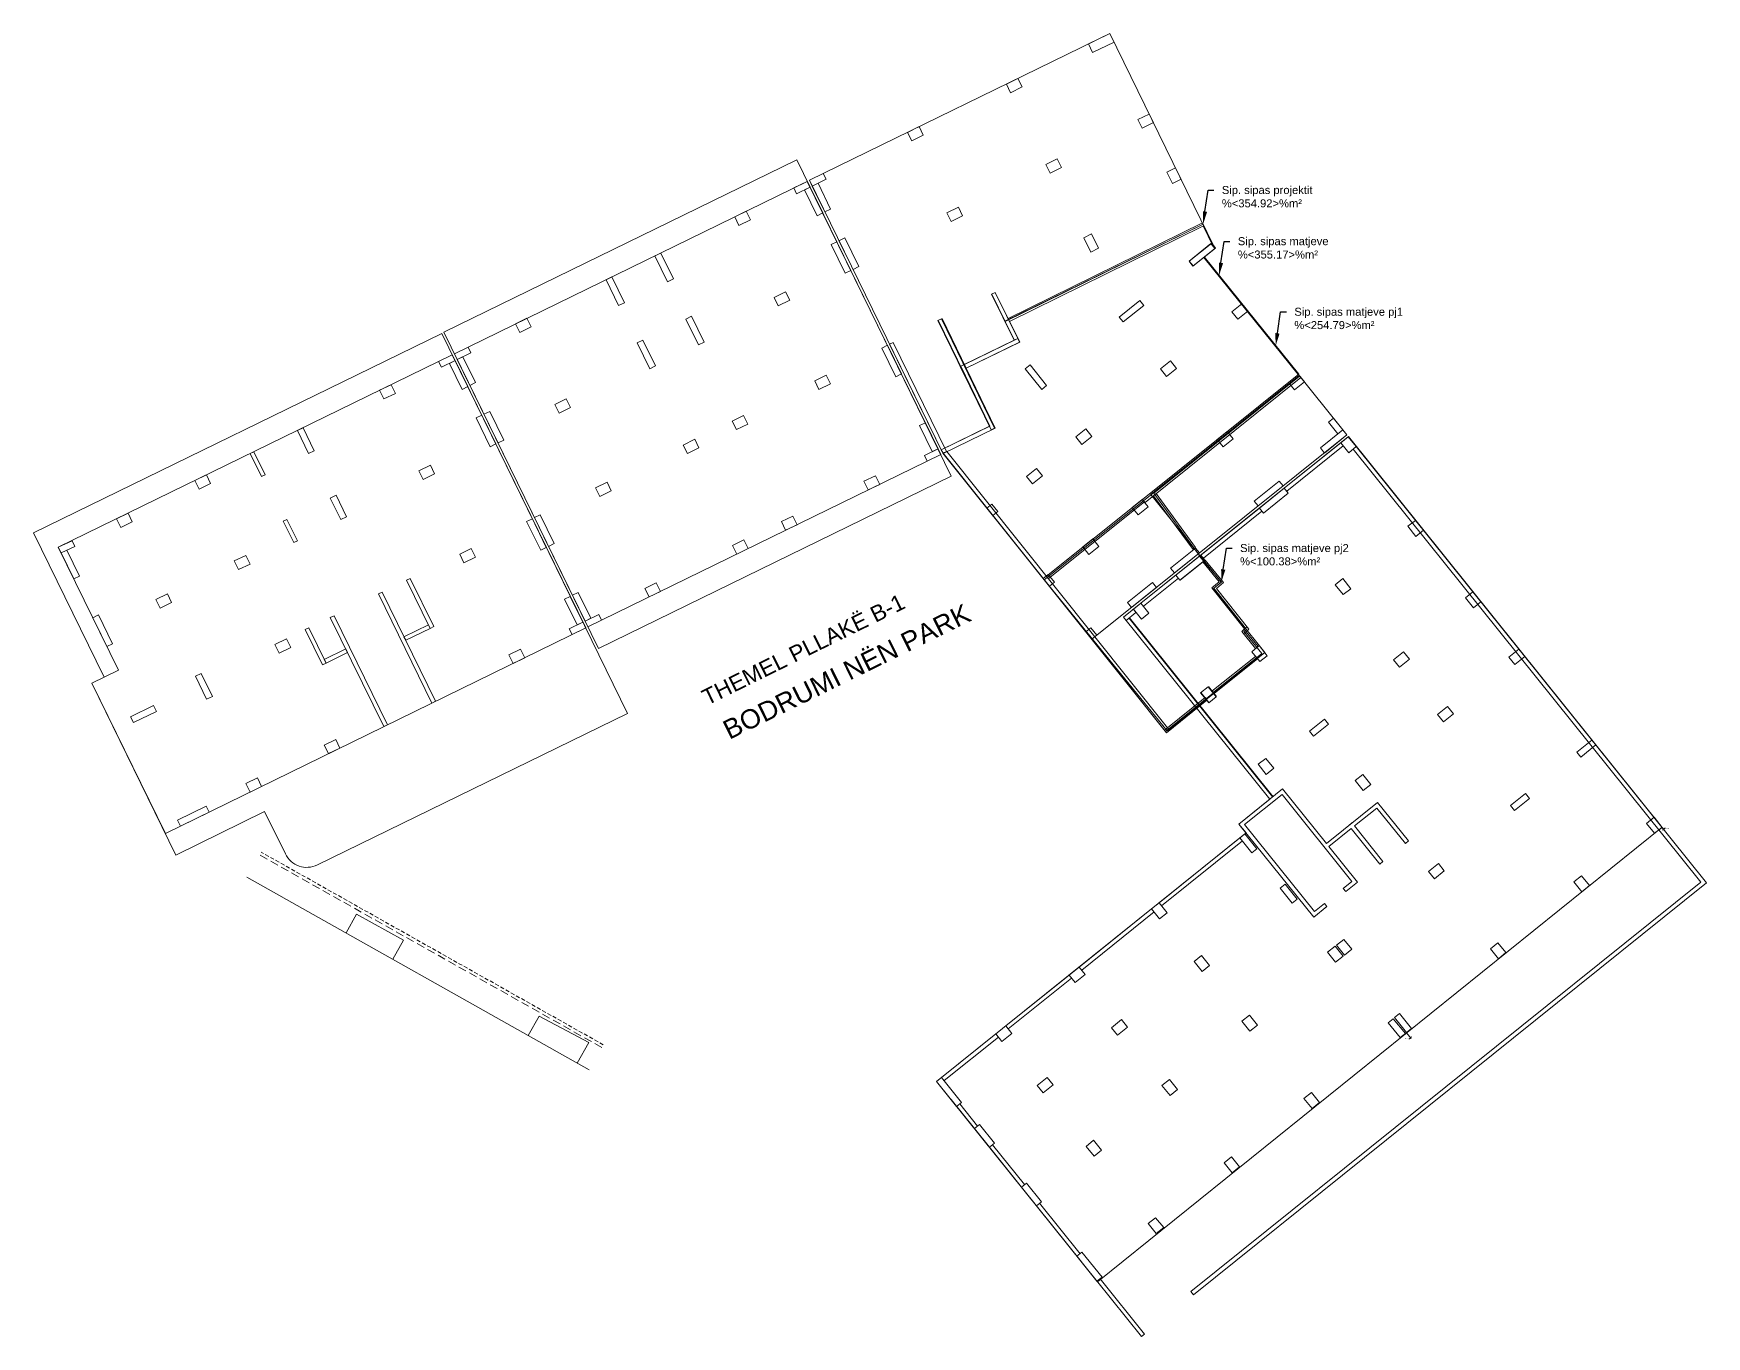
# Model space of a CAD drawing. Header units: metres. Extents: x 7511868 to 7511973, y 4692328 to 4692409.
import ezdxf
from ezdxf import colors
from ezdxf.entities.mleader import LeaderData, LeaderLine
from ezdxf.math import Vec2, Vec3

# ---------------------------------------------------------------- set-up
doc = ezdxf.new("R2010")
doc.units = ezdxf.units.M
doc.linetypes.add('DASHED', pattern=[0.75, 0.5, -0.25])
doc.linetypes.add('DASHED2', pattern=[0.375, 0.25, -0.125])
for name, color, linetype, lineweight in [('A - Bodrumi -2 Polyline_Pen_No__75', 6, 'Continuous', 0), ('A - objekti 1 gjendja faktike_Pen_No__1', 7, 'Continuous', 0), ('A - objekti 1 gjendja faktike_Pen_No__7', 7, 'Continuous', 0), ('A - Perdhesa Polyine_Pen_No__6', 5, 'Continuous', 0), ('A - Shtyllat_Pen_No__1', 7, 'Continuous', 0), ('ndarja sipas more', 3, 'Continuous', 0), ('objekti -xeni muri', 4, 'Continuous', 0), ('shtesa 100', 4, 'Continuous', 0), ('shtyllat', 210, 'Continuous', 0), ('shytllat', 5, 'Continuous', 0), ('siperfaqia matjet', 1, 'Continuous', 0), ('Structural - Bearing_Pen_No__27', 7, 'Continuous', 0)]:
    doc.layers.add(name, color=color, linetype=linetype, lineweight=lineweight)
for name, color, linetype, lineweight, true_color in [('A - objekti 1 gjendja faktike_Pen_No__3', 7, 'Continuous', 0, 0xff6600), ('A - objekti 1 gjendja faktike_Pen_No__8', 7, 'Continuous', 0, 0xa80f02), ('lifti', 7, 'Continuous', 0, 0x684066), ('muri', 7, 'Continuous', 0, 0xff6600), ('objekti -xeni', 7, 'Continuous', 0, 0xa80f02), ('objekti xeni terasa', 7, 'Continuous', 0, 0x684066)]:
    doc.layers.add(name, color=color, linetype=linetype, lineweight=lineweight, true_color=true_color)
doc.styles.add('GENERATED_STYLE_1', font='arial.ttf')
doc.styles.get("Standard").update_dxf_attribs({"font": 'arial.ttf'})

msp = doc.modelspace()

# ---------------------------------------------------------------- hatches: boundary and pattern name
at = {"layer": 'A - objekti 1 gjendja faktike_Pen_No__1', "linetype": 'Continuous', "lineweight": 13}
for points in [[(7511970.22, 4692359.48), (7511970.23, 4692359.47), (7511970.26, 4692359.5)], [(7511970.29, 4692359.54), (7511970.26, 4692359.5), (7511970.3, 4692359.53)], [(7511954.41, 4692346.44), (7511954.42, 4692346.43), (7511954.45, 4692346.46)], [(7511954.48, 4692346.5), (7511954.45, 4692346.47), (7511954.49, 4692346.49)]]:
    msp.add_hatch(color=7, dxfattribs=at).paths.add_polyline_path(points)

# ---------------------------------------------------------------- linework, layer by layer
at = {"layer": 'A - Bodrumi -2 Polyline_Pen_No__75', "color": 6, "linetype": 'Continuous'}
msp.add_lwpolyline([(7511903.69, 4692370.8), (7511925.74, 4692381.58), (7511916.08, 4692401.35), (7511894.03, 4692390.57)], close=True, dxfattribs=at)
msp.add_lwpolyline([(7511905.51, 4692366.74), (7511886.12, 4692357.27, -0.414214), (7511884.12, 4692357.96), (7511882.82, 4692360.61), (7511877.27, 4692357.89), (7511872.03, 4692368.63), (7511872.79, 4692369), (7511868.38, 4692378.03), (7511893.89, 4692390.5)], format="xyb", close=True, dxfattribs=at)
at = {"layer": 'A - objekti 1 gjendja faktike_Pen_No__1', "color": 7, "linetype": 'Continuous', "lineweight": 13}
for p, q in [((7511950.57, 4692384.05), (7511937.59, 4692373.63)), ((7511950.57, 4692384.05), (7511970.16, 4692359.62)), ((7511936.5, 4692372.76), (7511937.59, 4692373.63)), ((7511937.59, 4692373.63), (7511937.59, 4692373.63)), ((7511945.64, 4692361.38), (7511936.5, 4692372.76)), ((7511943.72, 4692359.83), (7511945.64, 4692361.38)), ((7511970.16, 4692359.63), (7511934.88, 4692331.21)), ((7511944.16, 4692359.28), (7511943.72, 4692359.83)), ((7511970.16, 4692359.62), (7511970.16, 4692359.62)), ((7511970.16, 4692359.62), (7511970.16, 4692359.62)), ((7511970.16, 4692359.62), (7511970.16, 4692359.62)), ((7511970.17, 4692359.61), (7511970.29, 4692359.47)), ((7511970.17, 4692359.61), (7511970.29, 4692359.47)), ((7511924.82, 4692343.74), (7511944.16, 4692359.28)), ((7511970.22, 4692359.47), (7511970.19, 4692359.45)), ((7511970.26, 4692359.5), (7511970.26, 4692359.5)), ((7511970.29, 4692359.53), (7511970.33, 4692359.56)), ((7511970.33, 4692359.56), (7511970.37, 4692359.56)), ((7511954.19, 4692346.79), (7511954.19, 4692346.79)), ((7511954.19, 4692346.79), (7511954.19, 4692346.79)), ((7511954.19, 4692346.79), (7511954.19, 4692346.79)), ((7511954.2, 4692346.78), (7511954.48, 4692346.43)), ((7511954.2, 4692346.78), (7511954.48, 4692346.43)), ((7511954.38, 4692346.41), (7511954.33, 4692346.41)), ((7511954.41, 4692346.44), (7511954.38, 4692346.41)), ((7511954.45, 4692346.46), (7511954.45, 4692346.46)), ((7511954.49, 4692346.5), (7511954.52, 4692346.52)), ((7511934.88, 4692331.21), (7511924.82, 4692343.74))]:
    msp.add_line(p, q, dxfattribs=at)
at = {"layer": 'A - objekti 1 gjendja faktike_Pen_No__7', "color": 7, "linetype": 'Continuous', "lineweight": 35}
for p, q in [((7511950.78, 4692359.9), (7511950.59, 4692359.74)), ((7511950.39, 4692355.61), (7511950.42, 4692355.63)), ((7511950.39, 4692355.61), (7511950.42, 4692355.63))]:
    msp.add_line(p, q, dxfattribs=at)
at = {"layer": 'A - objekti 1 gjendja faktike_Pen_No__8', "color": 14, "linetype": 'Continuous', "lineweight": 35, "true_color": 0xa80f02}
msp.add_line((7511945.84, 4692361.53), (7511936.85, 4692372.72), dxfattribs=at)
at = {"layer": 'A - objekti 1 gjendja faktike_Pen_No__8', "color": 14, "linetype": 'Continuous', "true_color": 0xa80f02, "flags": 128}
for points in [[(7511950.08, 4692383.66), (7511946.55, 4692380.83)], [(7511946.71, 4692380.64), (7511950.24, 4692383.47)], [(7511945, 4692379.58), (7511941.34, 4692376.64)], [(7511941.5, 4692376.45), (7511945.15, 4692379.38)], [(7511939.78, 4692375.39), (7511937.59, 4692373.63)], [(7511937.75, 4692373.44), (7511939.94, 4692375.19)], [(7511936.5, 4692372.76), (7511945.64, 4692361.38)], [(7511943.78, 4692358.96), (7511938.73, 4692354.91)], [(7511938.88, 4692354.71), (7511943.93, 4692358.77)], [(7511938.26, 4692354.53), (7511933.73, 4692350.89)], [(7511933.89, 4692350.7), (7511938.42, 4692354.34)], [(7511933.11, 4692350.39), (7511929.15, 4692347.21)], [(7511929.3, 4692347.02), (7511933.26, 4692350.2)], [(7511928.52, 4692346.71), (7511925.13, 4692343.99)], [(7511925.29, 4692343.79), (7511928.68, 4692346.51)], [(7511925.73, 4692342.61), (7511927.19, 4692340.79)], [(7511926.27, 4692342.33), (7511927.38, 4692340.95)], [(7511930.31, 4692337.3), (7511928.32, 4692339.78)], [(7511928.12, 4692339.62), (7511930.12, 4692337.14)], [(7511931.06, 4692335.97), (7511933.87, 4692332.46)], [(7511933.79, 4692332.97), (7511931.25, 4692336.13)], [(7511934.81, 4692331.29), (7511937.62, 4692327.79), (7511937.82, 4692327.95), (7511935.04, 4692331.41)]]:
    msp.add_lwpolyline(points, dxfattribs=at)
for points in [[(7511950.58, 4692383.04), (7511951.05, 4692383.42), (7511950.55, 4692384.04), (7511950.08, 4692383.66)], [(7511945, 4692379.58), (7511945.25, 4692379.27), (7511946.8, 4692380.52), (7511946.55, 4692380.83)], [(7511954.75, 4692378.81), (7511954.28, 4692378.44), (7511954.78, 4692377.81), (7511955.25, 4692378.19)], [(7511939.78, 4692375.39), (7511940.03, 4692375.08), (7511941.59, 4692376.33), (7511941.34, 4692376.64)], [(7511949.74, 4692374.79), (7511950.24, 4692374.17), (7511950.71, 4692374.54), (7511950.21, 4692375.17)], [(7511958.34, 4692374.34), (7511957.87, 4692373.96), (7511958.37, 4692373.34), (7511958.84, 4692373.72)], [(7511936.66, 4692372.56), (7511937.28, 4692373.06), (7511937.13, 4692373.26), (7511936.5, 4692372.76)], [(7511937.59, 4692373.63), (7511937.13, 4692373.26), (7511937.63, 4692372.64), (7511938.09, 4692373.01)], [(7511945.49, 4692370.35), (7511944.99, 4692370.98), (7511944.52, 4692370.6), (7511945.02, 4692369.98)], [(7511953.38, 4692370.1), (7511953.76, 4692369.63), (7511954.38, 4692370.13), (7511954, 4692370.6)], [(7511960.59, 4692370.26), (7511960.97, 4692369.79), (7511961.59, 4692370.29), (7511961.22, 4692370.76)], [(7511941.83, 4692367.41), (7511942.29, 4692367.78), (7511941.79, 4692368.41), (7511941.32, 4692368.03)], [(7511956.13, 4692366.67), (7511956.51, 4692366.21), (7511957.13, 4692366.71), (7511956.75, 4692367.17)], [(7511948.13, 4692365.63), (7511948.38, 4692365.32), (7511949.32, 4692366.07), (7511949.07, 4692366.38)], [(7511964.84, 4692364.33), (7511965.09, 4692364.01), (7511966.03, 4692364.77), (7511965.78, 4692365.08)], [(7511945.42, 4692362.93), (7511945.89, 4692363.31), (7511945.39, 4692363.93), (7511944.92, 4692363.56)], [(7511951.46, 4692362.92), (7511950.99, 4692362.55), (7511951.49, 4692361.92), (7511951.96, 4692362.3)], [(7511949.18, 4692358.62), (7511952.38, 4692361.18), (7511954.32, 4692358.77), (7511954.13, 4692358.61), (7511952.34, 4692360.83), (7511950.94, 4692359.71), (7511952.72, 4692357.48), (7511952.53, 4692357.33), (7511950.74, 4692359.55), (7511949.34, 4692358.42), (7511951.12, 4692356.2), (7511950.39, 4692355.61), (7511950.23, 4692355.8), (7511950.77, 4692356.24), (7511946.41, 4692361.67), (7511944.07, 4692359.79), (7511948.43, 4692354.36), (7511949.06, 4692354.86), (7511949.22, 4692354.67), (7511948.39, 4692354.01), (7511943.72, 4692359.83), (7511946.45, 4692362.02)], [(7511960.69, 4692360.99), (7511960.94, 4692360.68), (7511961.88, 4692361.43), (7511961.63, 4692361.74)], [(7511969.66, 4692360.25), (7511969.19, 4692359.87), (7511969.69, 4692359.25), (7511970.16, 4692359.62)], [(7511944.53, 4692358.03), (7511944.84, 4692358.28), (7511944.09, 4692359.21), (7511943.78, 4692358.96)], [(7511955.56, 4692356.87), (7511955.93, 4692356.4), (7511956.55, 4692356.9), (7511956.18, 4692357.37)], [(7511965.12, 4692356.6), (7511964.65, 4692356.22), (7511965.15, 4692355.6), (7511965.62, 4692355.98)], [(7511947.05, 4692354.89), (7511947.36, 4692355.14), (7511946.61, 4692356.07), (7511946.3, 4692355.82)], [(7511938.76, 4692353.91), (7511938.26, 4692354.53), (7511938.73, 4692354.91), (7511939.23, 4692354.28)], [(7511950.28, 4692352.62), (7511949.81, 4692352.25), (7511950.31, 4692351.63), (7511950.78, 4692352)], [(7511959.9, 4692352.41), (7511959.44, 4692352.03), (7511959.94, 4692351.41), (7511960.4, 4692351.79)], [(7511941.88, 4692350.99), (7511941.41, 4692350.61), (7511940.91, 4692351.23), (7511941.38, 4692351.61)], [(7511949.73, 4692352.19), (7511949.26, 4692351.81), (7511949.76, 4692351.19), (7511950.23, 4692351.56)], [(7511949.73, 4692352.19), (7511949.26, 4692351.81), (7511949.76, 4692351.19), (7511950.23, 4692351.56)], [(7511933.11, 4692350.39), (7511933.73, 4692350.89), (7511934.11, 4692350.42), (7511933.48, 4692349.92)], [(7511929.52, 4692346.74), (7511929.15, 4692347.21), (7511928.52, 4692346.71), (7511928.9, 4692346.24)], [(7511935.75, 4692347.09), (7511936.13, 4692346.63), (7511936.75, 4692347.13), (7511936.38, 4692347.6)], [(7511944.4, 4692346.88), (7511944.87, 4692347.26), (7511944.37, 4692347.88), (7511943.9, 4692347.51)], [(7511953.8, 4692346.48), (7511954.12, 4692346.73), (7511953.36, 4692347.66), (7511953.05, 4692347.41)], [(7511953.05, 4692347.41), (7511953.36, 4692347.66), (7511954.12, 4692346.73), (7511953.8, 4692346.48)], [(7511954.19, 4692346.79), (7511954.5, 4692347.04), (7511953.75, 4692347.98), (7511953.44, 4692347.73)], [(7511926.07, 4692342.18), (7511926.38, 4692342.43), (7511925.13, 4692343.99), (7511924.82, 4692343.74)], [(7511931.73, 4692343.99), (7511932.11, 4692343.52), (7511931.48, 4692343.02), (7511931.11, 4692343.49)], [(7511938.9, 4692343.49), (7511939.37, 4692343.87), (7511939.87, 4692343.24), (7511939.41, 4692342.87)], [(7511947.78, 4692342.67), (7511948.29, 4692342.05), (7511948.75, 4692342.42), (7511948.25, 4692343.05)], [(7511928.12, 4692339.62), (7511927.18, 4692340.79), (7511927.5, 4692341.04), (7511928.44, 4692339.87)], [(7511934.66, 4692339.06), (7511934.16, 4692339.68), (7511934.63, 4692340.06), (7511935.13, 4692339.44)], [(7511943.26, 4692339.03), (7511943.76, 4692338.41), (7511943.29, 4692338.03), (7511942.79, 4692338.66)], [(7511930.12, 4692337.14), (7511930.43, 4692337.39), (7511931.37, 4692336.22), (7511931.06, 4692335.97)], [(7511938.51, 4692335.22), (7511939.02, 4692334.6), (7511938.55, 4692334.23), (7511938.05, 4692334.85)], [(7511934.84, 4692331.25), (7511935.16, 4692331.5), (7511933.9, 4692333.06), (7511933.59, 4692332.81)], [(7511933.59, 4692332.81), (7511933.9, 4692333.06), (7511935.16, 4692331.5), (7511934.84, 4692331.25)]]:
    msp.add_lwpolyline(points, close=True, dxfattribs=at)
at = {"layer": 'A - objekti 1 gjendja faktike_Pen_No__8', "color": 14, "linetype": 'Continuous', "true_color": 0xa80f02}
msp.add_lwpolyline([(7511940.88, 4692330.4), (7511972.94, 4692356.16), (7511951.05, 4692383.42), (7511950.86, 4692383.26), (7511972.59, 4692356.2), (7511940.72, 4692330.6)], close=True, dxfattribs=at)
at = {"layer": 'A - Perdhesa Polyine_Pen_No__6', "color": 5, "linetype": 'Continuous'}
for points in [[(7511916.88, 4692400.07), (7511925.22, 4692383), (7511934.52, 4692371.38), (7511950.46, 4692384.15), (7511941.55, 4692395.27), (7511942.22, 4692395.81), (7511935.65, 4692409.25)], [(7511903.03, 4692372.15), (7511925.09, 4692382.93), (7511916.74, 4692400), (7511894.69, 4692389.22)], [(7511902.89, 4692372.09), (7511876.62, 4692359.24), (7511872.03, 4692368.63), (7511873.69, 4692369.44), (7511869.93, 4692377.13), (7511894.55, 4692389.16)]]:
    msp.add_lwpolyline(points, close=True, dxfattribs=at)
at = {"layer": 'A - Shtyllat_Pen_No__1', "color": 7, "linetype": 'Continuous', "flags": 128}
for points in [[(7511934.57, 4692408.05), (7511934.31, 4692408.59), (7511935.65, 4692409.25), (7511935.92, 4692408.71)], [(7511929.19, 4692406.08), (7511929.45, 4692405.54), (7511930.17, 4692405.9), (7511929.9, 4692406.43)], [(7511937.39, 4692403.86), (7511937.66, 4692403.32), (7511938.38, 4692403.67), (7511938.11, 4692404.21)], [(7511923.01, 4692403.06), (7511923.27, 4692402.53), (7511923.99, 4692402.88), (7511923.73, 4692403.42)], [(7511917.73, 4692400.49), (7511917.91, 4692400.13), (7511917.05, 4692399.71), (7511916.88, 4692400.07)], [(7511931.64, 4692401.05), (7511931.91, 4692400.51), (7511932.63, 4692400.86), (7511932.36, 4692401.4)], [(7511939.76, 4692400.84), (7511939.22, 4692400.58), (7511939.57, 4692399.86), (7511940.11, 4692400.13)], [(7511915.89, 4692399.59), (7511916.06, 4692399.23), (7511916.92, 4692399.64), (7511916.74, 4692400)], [(7511917.35, 4692397.85), (7511917.71, 4692398.03), (7511916.92, 4692399.64), (7511916.56, 4692399.47)], [(7511918.2, 4692398.27), (7511917.84, 4692398.09), (7511917.05, 4692399.71), (7511917.41, 4692399.88)], [(7511925.47, 4692398.03), (7511925.73, 4692397.49), (7511926.45, 4692397.85), (7511926.19, 4692398.38)], [(7511912.21, 4692397.78), (7511912.47, 4692397.25), (7511913.19, 4692397.6), (7511912.92, 4692398.14)], [(7511919.11, 4692394.26), (7511919.46, 4692394.43), (7511918.59, 4692396.23), (7511918.23, 4692396.05)], [(7511919.96, 4692394.67), (7511919.6, 4692394.5), (7511918.72, 4692396.29), (7511919.08, 4692396.47)], [(7511934.51, 4692396.72), (7511934.02, 4692396.48), (7511934.46, 4692395.58), (7511934.95, 4692395.82)], [(7511908.37, 4692393.91), (7511908.01, 4692393.73), (7511907.22, 4692395.35), (7511907.58, 4692395.52)], [(7511942.22, 4692395.81), (7511941.97, 4692396.12), (7511940.61, 4692395.02), (7511940.86, 4692394.71)], [(7511905.31, 4692392.41), (7511904.95, 4692392.24), (7511904.16, 4692393.85), (7511904.52, 4692394.03)], [(7511914.66, 4692392.75), (7511914.93, 4692392.21), (7511915.65, 4692392.57), (7511915.38, 4692393.1)], [(7511929.67, 4692390.07), (7511929.89, 4692390.18), (7511928.49, 4692393.05), (7511928.26, 4692392.94)], [(7511937.77, 4692392.24), (7511937.52, 4692392.55), (7511936.23, 4692391.52), (7511936.48, 4692391.21)], [(7511944.27, 4692391.88), (7511943.9, 4692392.34), (7511943.27, 4692391.84), (7511943.65, 4692391.38)], [(7511898.5, 4692391.09), (7511898.77, 4692390.55), (7511899.49, 4692390.9), (7511899.22, 4692391.44)], [(7511910.3, 4692389.95), (7511909.94, 4692389.78), (7511909.15, 4692391.39), (7511909.51, 4692391.57)], [(7511928.23, 4692384.47), (7511928.45, 4692384.58), (7511925.12, 4692391.41), (7511924.89, 4692391.3)], [(7511907.25, 4692388.46), (7511906.89, 4692388.28), (7511906.1, 4692389.9), (7511906.46, 4692390.08)], [(7511925.22, 4692383), (7511925.44, 4692383.11), (7511922.11, 4692389.93), (7511921.88, 4692389.83)], [(7511930, 4692389.95), (7511929.89, 4692390.18), (7511926.52, 4692388.53), (7511926.63, 4692388.31)], [(7511893.7, 4692388.74), (7511893.87, 4692388.38), (7511894.73, 4692388.8), (7511894.55, 4692389.16)], [(7511895.54, 4692389.64), (7511895.71, 4692389.28), (7511894.86, 4692388.86), (7511894.69, 4692389.22)], [(7511896.01, 4692387.42), (7511895.65, 4692387.25), (7511894.86, 4692388.86), (7511895.22, 4692389.04)], [(7511922.27, 4692387.79), (7511922.63, 4692387.96), (7511921.75, 4692389.76), (7511921.39, 4692389.58)], [(7511895.16, 4692387), (7511895.52, 4692387.18), (7511894.73, 4692388.8), (7511894.37, 4692388.62)], [(7511917.21, 4692387.54), (7511917.47, 4692387), (7511918.19, 4692387.35), (7511917.93, 4692387.89)], [(7511931.39, 4692387), (7511931.7, 4692387.25), (7511930.67, 4692388.54), (7511930.36, 4692388.29)], [(7511939.82, 4692388.31), (7511939.45, 4692388.78), (7511938.82, 4692388.28), (7511939.2, 4692387.81)], [(7511947.81, 4692387.47), (7511947.43, 4692387.93), (7511946.81, 4692387.43), (7511947.18, 4692386.97)], [(7511890.01, 4692386.94), (7511890.28, 4692386.4), (7511891, 4692386.75), (7511890.73, 4692387.29)], [(7511900.96, 4692386.06), (7511901.23, 4692385.52), (7511901.94, 4692385.87), (7511901.68, 4692386.41)], [(7511896.91, 4692383.41), (7511897.27, 4692383.59), (7511896.39, 4692385.38), (7511896.04, 4692385.21)], [(7511897.77, 4692383.83), (7511897.41, 4692383.65), (7511896.53, 4692385.45), (7511896.89, 4692385.62)], [(7511912.04, 4692385.02), (7511912.31, 4692384.48), (7511913.03, 4692384.83), (7511912.76, 4692385.37)], [(7511923.76, 4692384.73), (7511924.12, 4692384.91), (7511924.91, 4692383.29), (7511924.55, 4692383.11)], [(7511949.31, 4692384.95), (7511949.62, 4692385.2), (7511950.21, 4692384.46), (7511949.9, 4692384.21)], [(7511885.57, 4692382.99), (7511885.93, 4692383.16), (7511885.23, 4692384.6), (7511884.87, 4692384.43)], [(7511908.99, 4692383.52), (7511909.25, 4692382.99), (7511909.97, 4692383.34), (7511909.71, 4692383.88)], [(7511934.52, 4692384.06), (7511934.14, 4692384.53), (7511933.52, 4692384.03), (7511933.89, 4692383.56)], [(7511943.36, 4692383.9), (7511942.98, 4692384.37), (7511942.36, 4692383.87), (7511942.73, 4692383.4)], [(7511950.21, 4692384.46), (7511950.46, 4692384.15), (7511949.06, 4692383.02), (7511948.81, 4692383.34)], [(7511882.63, 4692381.55), (7511882.85, 4692381.66), (7511882.15, 4692383.1), (7511881.93, 4692382.99)], [(7511924.23, 4692382.51), (7511924.06, 4692382.87), (7511924.91, 4692383.29), (7511925.09, 4692382.93)], [(7511878.47, 4692381.3), (7511878.73, 4692380.76), (7511879.45, 4692381.11), (7511879.19, 4692381.65)], [(7511892.47, 4692381.91), (7511892.74, 4692381.37), (7511893.45, 4692381.72), (7511893.19, 4692382.26)], [(7511920.28, 4692381.25), (7511920.55, 4692380.71), (7511921.27, 4692381.06), (7511921, 4692381.6)], [(7511931.43, 4692381.59), (7511931.06, 4692382.06), (7511930.43, 4692381.56), (7511930.81, 4692381.09)], [(7511903.51, 4692380.85), (7511903.77, 4692380.31), (7511904.49, 4692380.66), (7511904.23, 4692381.2)], [(7511946.23, 4692381.27), (7511946.48, 4692380.96), (7511944.92, 4692379.71), (7511944.67, 4692380.02)], [(7511887.59, 4692378.86), (7511887.95, 4692379.03), (7511887.29, 4692380.38), (7511886.93, 4692380.2)], [(7511928.65, 4692379.36), (7511928.27, 4692379.83), (7511927.96, 4692379.58), (7511928.33, 4692379.11)], [(7511938.05, 4692379.65), (7511937.67, 4692380.12), (7511937.05, 4692379.62), (7511937.42, 4692379.15)], [(7511873.57, 4692378.9), (7511873.84, 4692378.36), (7511874.55, 4692378.72), (7511874.29, 4692379.26)], [(7511884.65, 4692377.42), (7511884.87, 4692377.53), (7511884.22, 4692378.87), (7511883.99, 4692378.76)], [(7511900.08, 4692376.94), (7511900.43, 4692377.12), (7511899.56, 4692378.91), (7511899.2, 4692378.74)], [(7511900.93, 4692377.36), (7511900.57, 4692377.18), (7511899.69, 4692378.98), (7511900.05, 4692379.16)], [(7511915.12, 4692378.73), (7511915.38, 4692378.19), (7511916.1, 4692378.54), (7511915.84, 4692379.08)], [(7511869.93, 4692377.13), (7511870.11, 4692376.77), (7511870.96, 4692377.18), (7511870.79, 4692377.54)], [(7511912.06, 4692377.24), (7511912.33, 4692376.7), (7511913.05, 4692377.05), (7511912.78, 4692377.59)], [(7511934.97, 4692377.18), (7511934.59, 4692377.65), (7511933.97, 4692377.15), (7511934.34, 4692376.68)], [(7511870.9, 4692375.15), (7511871.26, 4692375.32), (7511870.47, 4692376.94), (7511870.11, 4692376.77)], [(7511880.93, 4692376.27), (7511881.19, 4692375.73), (7511881.91, 4692376.08), (7511881.65, 4692376.62)], [(7511895.02, 4692376.7), (7511895.28, 4692376.16), (7511896, 4692376.51), (7511895.74, 4692377.05)], [(7511941, 4692377.08), (7511941.25, 4692376.77), (7511939.69, 4692375.52), (7511939.44, 4692375.83)], [(7511932.18, 4692374.95), (7511931.8, 4692375.42), (7511931.49, 4692375.17), (7511931.87, 4692374.7)], [(7511893.28, 4692367.39), (7511893.51, 4692367.5), (7511890.17, 4692374.33), (7511889.94, 4692374.22)], [(7511893.17, 4692372.06), (7511893.39, 4692372.17), (7511891.92, 4692375.18), (7511891.7, 4692375.07)], [(7511902.42, 4692374.3), (7511902.06, 4692374.13), (7511902.85, 4692372.51), (7511903.21, 4692372.69)], [(7511906.58, 4692374.56), (7511906.85, 4692374.02), (7511907.57, 4692374.37), (7511907.3, 4692374.91)], [(7511938.31, 4692374.93), (7511938.56, 4692374.62), (7511937, 4692373.37), (7511936.75, 4692373.68)], [(7511876.03, 4692373.87), (7511876.29, 4692373.33), (7511877.01, 4692373.68), (7511876.75, 4692374.22)], [(7511901.57, 4692373.89), (7511901.93, 4692374.06), (7511902.72, 4692372.44), (7511902.36, 4692372.27)], [(7511872.96, 4692370.93), (7511873.32, 4692371.1), (7511872.44, 4692372.9), (7511872.08, 4692372.72)], [(7511890.27, 4692365.92), (7511890.5, 4692366.03), (7511887.16, 4692372.85), (7511886.93, 4692372.74)], [(7511891.53, 4692371.54), (7511891.64, 4692371.32), (7511893.17, 4692372.06), (7511893.06, 4692372.29)], [(7511902.04, 4692371.67), (7511901.86, 4692372.03), (7511902.72, 4692372.44), (7511902.89, 4692372.09)], [(7511903.88, 4692372.57), (7511903.71, 4692372.93), (7511902.85, 4692372.51), (7511903.03, 4692372.15)], [(7511883.47, 4692371.05), (7511883.74, 4692370.51), (7511884.46, 4692370.87), (7511884.19, 4692371.41)], [(7511886.44, 4692369.77), (7511886.66, 4692369.88), (7511885.59, 4692372.09), (7511885.36, 4692371.98)], [(7511934.83, 4692371.63), (7511934.46, 4692372.1), (7511934.15, 4692371.85), (7511934.52, 4692371.38)], [(7511886.55, 4692370.11), (7511886.66, 4692369.88), (7511888.01, 4692370.54), (7511887.9, 4692370.77)], [(7511898.09, 4692370.41), (7511898.36, 4692369.87), (7511899.08, 4692370.22), (7511898.81, 4692370.76)], [(7511878.86, 4692369.24), (7511878.5, 4692369.07), (7511879.2, 4692367.63), (7511879.56, 4692367.81)], [(7511874.44, 4692366.53), (7511874.62, 4692366.17), (7511876.06, 4692366.87), (7511875.88, 4692367.23)], [(7511886.55, 4692364.76), (7511886.81, 4692364.23), (7511887.53, 4692364.58), (7511887.27, 4692365.12)], [(7511881.65, 4692362.37), (7511881.92, 4692361.83), (7511882.63, 4692362.18), (7511882.37, 4692362.72)], [(7511877.38, 4692360.06), (7511877.56, 4692359.7), (7511879.35, 4692360.58), (7511879.18, 4692360.94)]]:
    msp.add_lwpolyline(points, close=True, dxfattribs=at)
at = {"layer": 'lifti', "flags": 128}
for points, elevation in [([(7511929.11, 4692391.23), (7511928.27, 4692392.94)], 621.21), ([(7511930.02, 4692389.95), (7511928.49, 4692393.05)], 621.21), ([(7511928.14, 4692384.7), (7511924.93, 4692391.32)], 622.7), ([(7511928.48, 4692384.58), (7511925.16, 4692391.43)], 622.7), ([(7511929.68, 4692390.07), (7511926.55, 4692388.55)], 621.21), ([(7511930.02, 4692389.95), (7511926.66, 4692388.32)], 621.21), ([(7511929.79, 4692389.84), (7511929.79, 4692389.84)], 621.21), ([(7511928.14, 4692384.7), (7511925.11, 4692383.21)], 622.7), ([(7511928.48, 4692384.58), (7511925.23, 4692382.99)], 622.7)]:
    msp.add_lwpolyline(points, dxfattribs=dict(at, elevation=elevation))
at = {"layer": 'muri', "flags": 128}
for points in [[(7511941.44, 4692397.41), (7511929.29, 4692391.43)], [(7511941.44, 4692397.41), (7511941.53, 4692397.23)], [(7511941.41, 4692397.17), (7511929.37, 4692391.25)], [(7511941.41, 4692397.17), (7511941.53, 4692397.23)], [(7511941.48, 4692397.21), (7511942.09, 4692395.97)], [(7511941.53, 4692397.23), (7511942.13, 4692395.99)], [(7511947.42, 4692387.92), (7511941.53, 4692395.24)], [(7511947.46, 4692387.95), (7511941.57, 4692395.27)], [(7511929.06, 4692391.32), (7511929.05, 4692391.32)], [(7511929.15, 4692391.14), (7511929.14, 4692391.14)], [(7511929.29, 4692391.43), (7511929.37, 4692391.25)], [(7511937.69, 4692380.12), (7511947.46, 4692387.95)], [(7511947.59, 4692387.73), (7511947.44, 4692387.93)], [(7511937.85, 4692379.92), (7511947.59, 4692387.73)], [(7511925.47, 4692383.11), (7511925.24, 4692383)], [(7511925.24, 4692383), (7511939.18, 4692365.53), (7511941.72, 4692367.57)], [(7511925.47, 4692383.11), (7511939.25, 4692365.84)], [(7511937.69, 4692380.12), (7511937.85, 4692379.92)], [(7511938.54, 4692380.48), (7511938.38, 4692380.35)], [(7511940.85, 4692376.98), (7511938.38, 4692380.35)], [(7511941, 4692377.11), (7511938.54, 4692380.48)], [(7511940.85, 4692376.98), (7511941, 4692377.11)], [(7511941.61, 4692376.33), (7511941.46, 4692376.21)], [(7511941.46, 4692376.21), (7511942.48, 4692374.96)], [(7511941.61, 4692376.33), (7511942.76, 4692374.93), (7511942.31, 4692374.56)], [(7511942.03, 4692374.59), (7511942.48, 4692374.96)], [(7511944.07, 4692372.02), (7511942.03, 4692374.59)], [(7511944.17, 4692371.84), (7511944.34, 4692372), (7511942.31, 4692374.56)], [(7511943.89, 4692371.87), (7511944.07, 4692372.02)], [(7511944.76, 4692370.79), (7511943.89, 4692371.87)], [(7511944.17, 4692371.84), (7511944.01, 4692371.72)], [(7511944.17, 4692371.84), (7511944.04, 4692372)], [(7511944.07, 4692372.02), (7511944.22, 4692372.15)], [(7511944.92, 4692370.92), (7511944.17, 4692371.84)], [(7511944.76, 4692370.31), (7511942.03, 4692368.14)], [(7511944.88, 4692370.16), (7511942.16, 4692367.98)], [(7511944.92, 4692370.92), (7511944.76, 4692370.79)], [(7511944.88, 4692370.16), (7511944.76, 4692370.31)], [(7511942.16, 4692367.98), (7511942.03, 4692368.14)], [(7511941.6, 4692367.73), (7511939.25, 4692365.84)], [(7511941.72, 4692367.57), (7511941.6, 4692367.73)], [(7511939.25, 4692365.84), (7511939.06, 4692365.69)], [(7511939.25, 4692365.84), (7511939.38, 4692365.69)]]:
    msp.add_lwpolyline(points, dxfattribs=at)
at = {"layer": 'ndarja sipas more', "linetype": 'Continuous', "flags": 128}
msp.add_lwpolyline([(7511925.22, 4692383), (7511931.57, 4692375.07), (7511939.24, 4692365.66), (7511945.34, 4692370.54), (7511942.13, 4692374.55), (7511942.61, 4692374.94), (7511938.21, 4692380.42), (7511947.49, 4692387.86), (7511941.55, 4692395.27), (7511942.22, 4692395.81), (7511941.48, 4692397.32), (7511929.08, 4692391.26), (7511929.67, 4692390.07), (7511926.3, 4692388.42), (7511928.12, 4692384.69), (7511925.11, 4692383.22)], close=True, dxfattribs=at)
at = {"layer": 'objekti -xeni', "elevation": 625.51, "flags": 128}
msp.add_lwpolyline([(7511903.11, 4692344.46), (7511881.72, 4692356.51)], dxfattribs=at)
at = {"layer": 'objekti -xeni muri', "color": 4, "linetype": 'DASHED2', "elevation": 625.51, "flags": 128}
msp.add_lwpolyline([(7511903.99, 4692346.03), (7511882.61, 4692358.07)], dxfattribs=at)
at = {"layer": 'objekti xeni terasa', "linetype": 'DASHED', "elevation": 625.51, "flags": 128}
msp.add_lwpolyline([(7511903.9, 4692345.86), (7511882.51, 4692357.9)], dxfattribs=at)
at = {"layer": 'objekti xeni terasa', "flags": 128}
for points, elevation in [([(7511888.57, 4692354.19), (7511887.91, 4692353.02)], 625.04), ([(7511891.5, 4692352.57), (7511888.57, 4692354.19)], 625.05), ([(7511891.5, 4692352.57), (7511890.83, 4692351.38)], 625.05), ([(7511899.98, 4692347.82), (7511899.3, 4692346.61)], 625.03), ([(7511903.08, 4692346.17), (7511899.98, 4692347.82)], 625.03), ([(7511903.08, 4692346.17), (7511902.36, 4692344.89)], 625.03)]:
    msp.add_lwpolyline(points, dxfattribs=dict(at, elevation=elevation))
at = {"layer": 'shtesa 100', "flags": 128}
for points in [[(7511937.69, 4692380.12), (7511931.68, 4692375.33)], [(7511937.81, 4692379.96), (7511931.81, 4692375.17)]]:
    msp.add_lwpolyline(points, dxfattribs=at)
at = {"layer": 'shtyllat', "elevation": 622.17, "flags": 128}
for points in [[(7511940.6, 4692395.01), (7511942.02, 4692396.13)], [(7511940.84, 4692394.7), (7511942.26, 4692395.82)], [(7511942.02, 4692396.13), (7511942.26, 4692395.82)], [(7511940.6, 4692395.01), (7511940.84, 4692394.7)]]:
    msp.add_lwpolyline(points, dxfattribs=at)
at = {"layer": 'shtyllat', "flags": 128}
for points in [[(7511940.04, 4692375.07), (7511941.61, 4692376.33)], [(7511941.34, 4692368.05), (7511941.84, 4692367.42)], [(7511941.81, 4692368.42), (7511942.31, 4692367.8)]]:
    msp.add_lwpolyline(points, dxfattribs=at)
at = {"layer": 'shytllat', "color": 8, "linetype": 'Continuous', "lineweight": 35}
msp.add_line((7511945.84, 4692361.53), (7511936.85, 4692372.72), dxfattribs=at)
at = {"layer": 'shytllat', "color": 8, "linetype": 'Continuous', "flags": 128}
for points in [[(7511950.08, 4692383.66), (7511946.55, 4692380.83)], [(7511946.71, 4692380.64), (7511950.24, 4692383.47)], [(7511945, 4692379.58), (7511941.34, 4692376.64)], [(7511941.5, 4692376.45), (7511945.15, 4692379.38)], [(7511939.78, 4692375.39), (7511937.59, 4692373.63)], [(7511937.75, 4692373.44), (7511939.94, 4692375.19)], [(7511936.5, 4692372.76), (7511945.64, 4692361.38)], [(7511943.78, 4692358.96), (7511938.73, 4692354.91)], [(7511938.88, 4692354.71), (7511943.93, 4692358.77)], [(7511938.26, 4692354.53), (7511933.73, 4692350.89)], [(7511933.89, 4692350.7), (7511938.42, 4692354.34)], [(7511933.11, 4692350.39), (7511929.15, 4692347.21)], [(7511929.3, 4692347.02), (7511933.26, 4692350.2)], [(7511928.52, 4692346.71), (7511925.13, 4692343.99)], [(7511925.29, 4692343.79), (7511928.68, 4692346.51)], [(7511925.73, 4692342.61), (7511927.19, 4692340.79)], [(7511930.31, 4692337.3), (7511928.32, 4692339.78)], [(7511928.12, 4692339.62), (7511930.12, 4692337.14)], [(7511931.06, 4692335.97), (7511933.87, 4692332.46)], [(7511933.79, 4692332.97), (7511931.25, 4692336.13)], [(7511934.81, 4692331.29), (7511937.62, 4692327.79), (7511937.82, 4692327.95), (7511935.04, 4692331.41)]]:
    msp.add_lwpolyline(points, dxfattribs=at)
for points in [[(7511950.58, 4692383.04), (7511951.05, 4692383.42), (7511950.55, 4692384.04), (7511950.08, 4692383.66)], [(7511945, 4692379.58), (7511945.25, 4692379.27), (7511946.8, 4692380.52), (7511946.55, 4692380.83)], [(7511954.75, 4692378.81), (7511954.28, 4692378.44), (7511954.78, 4692377.81), (7511955.25, 4692378.19)], [(7511939.78, 4692375.39), (7511940.03, 4692375.08), (7511941.59, 4692376.33), (7511941.34, 4692376.64)], [(7511949.74, 4692374.79), (7511950.24, 4692374.17), (7511950.71, 4692374.54), (7511950.21, 4692375.17)], [(7511958.34, 4692374.34), (7511957.87, 4692373.96), (7511958.37, 4692373.34), (7511958.84, 4692373.72)], [(7511936.66, 4692372.56), (7511937.28, 4692373.06), (7511937.13, 4692373.26), (7511936.5, 4692372.76)], [(7511937.59, 4692373.63), (7511937.13, 4692373.26), (7511937.63, 4692372.64), (7511938.09, 4692373.01)], [(7511945.49, 4692370.35), (7511944.99, 4692370.98), (7511944.52, 4692370.6), (7511945.02, 4692369.98)], [(7511953.38, 4692370.1), (7511953.76, 4692369.63), (7511954.38, 4692370.13), (7511954, 4692370.6)], [(7511960.59, 4692370.26), (7511960.97, 4692369.79), (7511961.59, 4692370.29), (7511961.22, 4692370.76)], [(7511941.83, 4692367.41), (7511942.29, 4692367.78), (7511941.79, 4692368.41), (7511941.32, 4692368.03)], [(7511956.13, 4692366.67), (7511956.51, 4692366.21), (7511957.13, 4692366.71), (7511956.75, 4692367.17)], [(7511948.13, 4692365.63), (7511948.38, 4692365.32), (7511949.32, 4692366.07), (7511949.07, 4692366.38)], [(7511964.84, 4692364.33), (7511965.09, 4692364.01), (7511966.03, 4692364.77), (7511965.78, 4692365.08)], [(7511945.42, 4692362.93), (7511945.89, 4692363.31), (7511945.39, 4692363.93), (7511944.92, 4692363.56)], [(7511951.46, 4692362.92), (7511950.99, 4692362.55), (7511951.49, 4692361.92), (7511951.96, 4692362.3)], [(7511949.18, 4692358.62), (7511952.38, 4692361.18), (7511954.32, 4692358.77), (7511954.13, 4692358.61), (7511952.34, 4692360.83), (7511950.94, 4692359.71), (7511952.72, 4692357.48), (7511952.53, 4692357.33), (7511950.74, 4692359.55), (7511949.34, 4692358.42), (7511951.12, 4692356.2), (7511950.39, 4692355.61), (7511950.23, 4692355.8), (7511950.77, 4692356.24), (7511946.41, 4692361.67), (7511944.07, 4692359.79), (7511948.43, 4692354.36), (7511949.06, 4692354.86), (7511949.22, 4692354.67), (7511948.39, 4692354.01), (7511943.72, 4692359.83), (7511946.45, 4692362.02)], [(7511960.69, 4692360.99), (7511960.94, 4692360.68), (7511961.88, 4692361.43), (7511961.63, 4692361.74)], [(7511969.66, 4692360.25), (7511969.19, 4692359.87), (7511969.69, 4692359.25), (7511970.16, 4692359.62)], [(7511955.56, 4692356.87), (7511955.93, 4692356.4), (7511956.55, 4692356.9), (7511956.18, 4692357.37)], [(7511965.12, 4692356.6), (7511964.65, 4692356.22), (7511965.15, 4692355.6), (7511965.62, 4692355.98)], [(7511947.05, 4692354.89), (7511947.36, 4692355.14), (7511946.61, 4692356.07), (7511946.3, 4692355.82)], [(7511950.28, 4692352.62), (7511949.81, 4692352.25), (7511950.31, 4692351.63), (7511950.78, 4692352)], [(7511959.9, 4692352.41), (7511959.44, 4692352.03), (7511959.94, 4692351.41), (7511960.4, 4692351.79)], [(7511949.73, 4692352.19), (7511949.26, 4692351.81), (7511949.76, 4692351.19), (7511950.23, 4692351.56)], [(7511944.4, 4692346.88), (7511944.87, 4692347.26), (7511944.37, 4692347.88), (7511943.9, 4692347.51)], [(7511953.8, 4692346.48), (7511954.12, 4692346.73), (7511953.36, 4692347.66), (7511953.05, 4692347.41)], [(7511954.19, 4692346.79), (7511954.5, 4692347.04), (7511953.75, 4692347.98), (7511953.44, 4692347.73)], [(7511947.78, 4692342.67), (7511948.29, 4692342.05), (7511948.75, 4692342.42), (7511948.25, 4692343.05)], [(7511934.84, 4692331.25), (7511935.16, 4692331.5), (7511933.9, 4692333.06), (7511933.59, 4692332.81)]]:
    msp.add_lwpolyline(points, close=True, dxfattribs=at)
at = {"layer": 'shytllat', "color": 8, "linetype": 'Continuous'}
msp.add_lwpolyline([(7511940.88, 4692330.4), (7511972.94, 4692356.16), (7511951.05, 4692383.42), (7511950.86, 4692383.26), (7511972.59, 4692356.2), (7511940.72, 4692330.6), (7511940.88, 4692330.4)], dxfattribs=at)
at = {"layer": 'shytllat', "color": 8, "flags": 128}
for points in [[(7511944.53, 4692358.03), (7511944.84, 4692358.28), (7511944.09, 4692359.21), (7511943.78, 4692358.96)], [(7511938.76, 4692353.91), (7511938.26, 4692354.53), (7511938.73, 4692354.91), (7511939.23, 4692354.28)], [(7511941.88, 4692350.99), (7511941.41, 4692350.61), (7511940.91, 4692351.23), (7511941.38, 4692351.61)], [(7511949.73, 4692352.19), (7511949.26, 4692351.81), (7511949.76, 4692351.19), (7511950.23, 4692351.56)], [(7511933.11, 4692350.39), (7511933.73, 4692350.89), (7511934.11, 4692350.42), (7511933.48, 4692349.92)], [(7511929.52, 4692346.74), (7511929.15, 4692347.21), (7511928.52, 4692346.71), (7511928.9, 4692346.24)], [(7511935.75, 4692347.09), (7511936.13, 4692346.63), (7511936.75, 4692347.13), (7511936.38, 4692347.6)], [(7511953.05, 4692347.41), (7511953.36, 4692347.66), (7511954.12, 4692346.73), (7511953.8, 4692346.48)], [(7511926.07, 4692342.18), (7511926.38, 4692342.43), (7511925.13, 4692343.99), (7511924.82, 4692343.74)], [(7511931.73, 4692343.99), (7511932.11, 4692343.52), (7511931.48, 4692343.02), (7511931.11, 4692343.49)], [(7511938.9, 4692343.49), (7511939.37, 4692343.87), (7511939.87, 4692343.24), (7511939.41, 4692342.87)], [(7511928.12, 4692339.62), (7511927.18, 4692340.79), (7511927.5, 4692341.04), (7511928.44, 4692339.87)], [(7511934.66, 4692339.06), (7511934.16, 4692339.68), (7511934.63, 4692340.06), (7511935.13, 4692339.44)], [(7511943.26, 4692339.03), (7511943.76, 4692338.41), (7511943.29, 4692338.03), (7511942.79, 4692338.66)], [(7511930.12, 4692337.14), (7511930.43, 4692337.39), (7511931.37, 4692336.22), (7511931.06, 4692335.97)], [(7511938.51, 4692335.22), (7511939.02, 4692334.6), (7511938.55, 4692334.23), (7511938.05, 4692334.85)], [(7511933.59, 4692332.81), (7511933.9, 4692333.06), (7511935.16, 4692331.5), (7511934.84, 4692331.25)]]:
    msp.add_lwpolyline(points, close=True, dxfattribs=at)
msp.add_lwpolyline([(7511926.27, 4692342.33), (7511927.38, 4692340.95)], dxfattribs=at)
at = {"layer": 'siperfaqia matjet', "flags": 128}
msp.add_lwpolyline([(7511942.62, 4692374.95), (7511941.26, 4692376.58), (7511941.17, 4692376.71), (7511938.39, 4692380.52), (7511947.51, 4692387.83), (7511941.55, 4692395.27), (7511942.22, 4692395.81), (7511941.48, 4692397.32), (7511929.11, 4692391.23), (7511929.68, 4692390.07), (7511926.33, 4692388.44), (7511928.14, 4692384.7), (7511925.11, 4692383.21), (7511925.24, 4692383), (7511939.12, 4692365.61), (7511942.13, 4692368.02), (7511942.1, 4692368.06), (7511945.14, 4692370.49), (7511944.03, 4692371.86), (7511944.19, 4692371.99), (7511942.15, 4692374.57)], close=True, dxfattribs=at)
at = {"layer": 'siperfaqia matjet', "color": 1, "flags": 128}
msp.add_lwpolyline([(7511947.51, 4692387.83), (7511941.55, 4692395.27), (7511942.22, 4692395.81), (7511941.48, 4692397.32), (7511929.11, 4692391.23), (7511929.68, 4692390.07), (7511926.33, 4692388.44), (7511928.14, 4692384.7), (7511925.11, 4692383.21), (7511925.24, 4692383), (7511931.55, 4692375.09), (7511938.37, 4692380.54), (7511938.39, 4692380.52)], close=True, dxfattribs=at)
at = {"layer": 'siperfaqia matjet', "color": 4, "flags": 128}
for points in [[(7511938.37, 4692380.54), (7511931.55, 4692375.09)], [(7511938.37, 4692380.54), (7511938.39, 4692380.52)]]:
    msp.add_lwpolyline(points, dxfattribs=at)
msp.add_lwpolyline([(7511941.26, 4692376.58), (7511941.17, 4692376.71), (7511938.39, 4692380.52), (7511938.39, 4692380.52), (7511938.37, 4692380.54), (7511931.55, 4692375.09), (7511939.12, 4692365.61), (7511942.13, 4692368.02), (7511942.1, 4692368.06), (7511945.14, 4692370.49), (7511944.03, 4692371.86), (7511944.19, 4692371.99), (7511942.15, 4692374.57), (7511942.62, 4692374.95)], close=True, dxfattribs=at)
at = {"layer": 'Structural - Bearing_Pen_No__27', "color": 7, "linetype": 'Continuous', "lineweight": 35}
for p, q in [((7511950.78, 4692359.9), (7511950.59, 4692359.74)), ((7511950.39, 4692355.61), (7511950.42, 4692355.63)), ((7511950.39, 4692355.61), (7511950.42, 4692355.63))]:
    msp.add_line(p, q, dxfattribs=at)

# ---------------------------------------------------------------- texts
at = {"layer": 'A - objekti 1 gjendja faktike_Pen_No__1', "color": 7, "linetype": 'Continuous', "lineweight": 13, "char_height": 0.045, "attachment_point": 7, "rotation": 360, "style": 'GENERATED_STYLE_1'}
for s, insert in [('\\A1;0.0020', (7511970.4, 4692359.54)), ('\\A1;0.0050', (7511954.12, 4692346.39))]:
    msp.add_mtext(s, dxfattribs=dict(at, insert=insert))
at = {"layer": 'A - objekti 1 gjendja faktike_Pen_No__3', "color": 30, "linetype": 'Continuous', "lineweight": 18, "true_color": 0xff6600, "insert": (7511910.48, 4692367.22), "char_height": 1, "width": 16.7692, "attachment_point": 7, "rotation": 26.2086, "style": 'GENERATED_STYLE_1'}
msp.add_mtext('\\A1;THEMEL PLLAKË B-1', dxfattribs=at)
at = {"layer": 'A - objekti 1 gjendja faktike_Pen_No__3', "color": 0, "linetype": 'Continuous', "lineweight": 18, "insert": (7511911.87, 4692365.07), "char_height": 1.2, "attachment_point": 7, "rotation": 26.2086, "style": 'GENERATED_STYLE_1'}
msp.add_mtext('\\A1;BODRUMI NËN PARK', dxfattribs=at)

# ---------------------------------------------------------------- leaders
at = {"layer": 'ndarja sipas more', "linetype": 'Continuous'}
ml = msp.add_multileader_mtext('Standard', dxfattribs=at)
ml.set_content('Sip. sipas projektit \\P%<354.92>%m²', color=256)
ml.set_leader_properties()
ml.build(insert=Vec2(0, 0))
ml.multileader.update_dxf_attribs({"text_right_attachment_type": 6, "dogleg_length": 0.36, "arrow_head_size": 0.8})
ctx = ml.context
ctx.base_point, ctx.char_height, ctx.arrow_head_size, ctx.landing_gap_size, ctx.plane_origin = Vec3(7511942.15, 4692399.46), 0.5, 0.8, 0.5, Vec3(7511941.48, 4692397.32)
ctx.right_attachment = 6
notes = []
notes.append((ctx, [(0, (1, 1, 0), (7511941.79, 4692399.46), (1, 0), 0.36, [(0, [(7511941.48, 4692397.32)], 0, [])])]))
ctx.mtext.insert, ctx.mtext.flow_direction = Vec3(7511942.65, 4692399.71), 5
at = {"layer": 'siperfaqia matjet', "color": 1}
ml = msp.add_multileader_mtext('Standard', dxfattribs=at)
ml.set_content('Sip. sipas matjeve \\P%<355.17>%m²', color=1)
ml.set_leader_properties()
ml.build(insert=Vec2(0, 0))
ml.multileader.update_dxf_attribs({"text_right_attachment_type": 6, "dogleg_length": 0.36, "arrow_head_size": 0.8})
ctx = ml.context
ctx.base_point, ctx.char_height, ctx.arrow_head_size, ctx.landing_gap_size, ctx.plane_origin = Vec3(7511943.15, 4692396.25), 0.5, 0.8, 0.5, Vec3(7511942.48, 4692394.12)
ctx.right_attachment = 6
notes.append((ctx, [(0, (1, 1, 0), (7511942.79, 4692396.25), (1, 0), 0.36, [(0, [(7511942.48, 4692394.12)], 0, [])])]))
ctx.mtext.insert, ctx.mtext.flow_direction = Vec3(7511943.65, 4692396.51), 5
ml = msp.add_multileader_mtext('Standard', dxfattribs=at)
ml.set_content('Sip. sipas matjeve pj1 \\P%<254.79>%m²', color=1)
ml.set_leader_properties()
ml.build(insert=Vec2(0, 0))
ml.multileader.update_dxf_attribs({"text_right_attachment_type": 6, "dogleg_length": 0.36, "arrow_head_size": 0.8})
ctx = ml.context
ctx.base_point, ctx.char_height, ctx.arrow_head_size, ctx.landing_gap_size, ctx.plane_origin = Vec3(7511946.68, 4692391.84), 0.5, 0.8, 0.5, Vec3(7511946.01, 4692389.71)
ctx.right_attachment = 6
notes.append((ctx, [(0, (1, 1, 0), (7511946.32, 4692391.84), (1, 0), 0.36, [(0, [(7511946.01, 4692389.71)], 0, [])])]))
ctx.mtext.insert, ctx.mtext.flow_direction = Vec3(7511947.18, 4692392.1), 5
at = {"layer": 'siperfaqia matjet', "color": 4}
ml = msp.add_multileader_mtext('Standard', dxfattribs=at)
ml.set_content('Sip. sipas matjeve pj2 \\P%<100.38>%m²', color=4)
ml.set_leader_properties()
ml.build(insert=Vec2(0, 0))
ml.multileader.update_dxf_attribs({"text_right_attachment_type": 6, "dogleg_length": 0.36, "arrow_head_size": 0.8})
ctx = ml.context
ctx.base_point, ctx.char_height, ctx.arrow_head_size, ctx.landing_gap_size, ctx.plane_origin = Vec3(7511943.29, 4692377.08), 0.5, 0.8, 0.5, Vec3(7511942.62, 4692374.95)
ctx.right_attachment = 6
notes.append((ctx, [(0, (1, 1, 0), (7511942.93, 4692377.08), (1, 0), 0.36, [(0, [(7511942.62, 4692374.95)], 0, [])])]))
ctx.mtext.insert, ctx.mtext.flow_direction = Vec3(7511943.79, 4692377.33), 5
for ctx, leaders in notes:
    for number, flags, end, landing, length, lines in leaders:
        leader = LeaderData()
        leader.index, (leader.has_last_leader_line, leader.has_dogleg_vector, leader.attachment_direction) = number, flags
        leader.last_leader_point, leader.dogleg_vector, leader.dogleg_length = Vec3(end), Vec3(landing), length
        for number, points, colour, breaks in lines:
            line = LeaderLine()
            line.index, line.vertices, line.color, line.breaks = number, Vec3.list(points), colors.encode_raw_color(colour), breaks
            leader.lines.append(line)
        ctx.leaders.append(leader)

doc.saveas('drawing.dxf')
